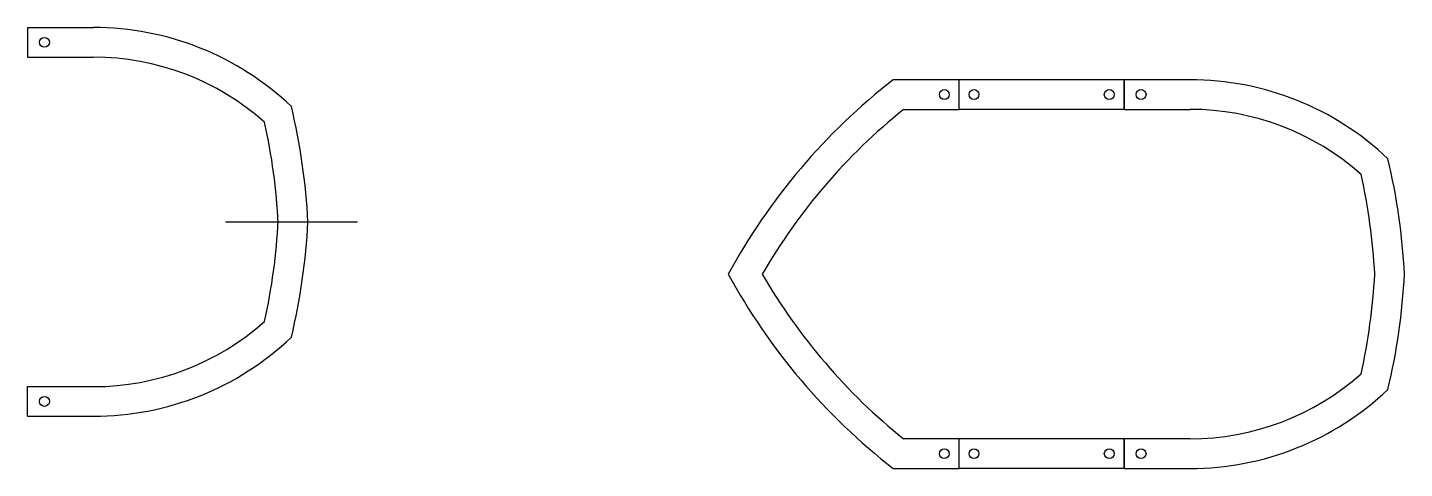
# Model space of a CAD drawing. Header units: millimetres. Extents: x -212 to 206, y 89 to 223.
import ezdxf

# ---------------------------------------------------------------- set-up
doc = ezdxf.new("R2010")
doc.units = ezdxf.units.MM
for name, color, linetype in [('B-PART13118', 7, 'Continuous'), ('B-PART1BASE2118', 7, 'Continuous'), ('Default', 7, 'Continuous'), ('F-PART1BASE', 7, 'Continuous'), ('M-PART1', 7, 'Continuous')]:
    doc.layers.add(name, color=color, linetype=linetype)

# ---------------------------------------------------------------- blocks, each defined once
blk = doc.blocks.new('SE')
at = {"layer": 'M-PART1', "color": 7, "linetype": 'Continuous'}
for p, q in [((120.66, 98.12), (70.66, 98.12)), ((70.66, 89.12), (70.66, 98.12)), ((120.66, 89.12), (120.66, 98.12)), ((120.66, 89.12), (70.66, 89.12))]:
    blk.add_line(p, q, dxfattribs=at)
for centre in [(75.16, 93.62), (116.16, 93.62)]:
    blk.add_circle(centre, 1.5, dxfattribs=at)
blk = doc.blocks.new('SE1')
at = {"layer": 'F-PART1BASE', "color": 7, "linetype": 'Continuous'}
for p, q in [((70.66, 207.12), (50.66, 207.12)), ((70.66, 198.12), (70.66, 207.12)), ((53.79, 198.12), (70.66, 198.12)), ((70.66, 98.12), (53.79, 98.12)), ((70.66, 89.12), (70.66, 98.12)), ((50.66, 89.12), (70.66, 89.12))]:
    blk.add_line(p, q, dxfattribs=at)
for centre in [(66.16, 202.62), (66.16, 93.62)]:
    blk.add_circle(centre, 1.5, dxfattribs=at)
for centre, radius, start, end in [((166.63, 58.15), 188.78, 127.9006, 151.5397), ((166.63, 58.15), 179.78, 128.8748, 149.9732), ((166.63, 238.08), 188.78, 208.4603, 232.0994), ((166.63, 238.08), 179.78, 210.0268, 231.1252)]:
    blk.add_arc(centre, radius, start, end, dxfattribs=at)
blk = doc.blocks.new('SE2')
at = {"layer": 'M-PART1', "color": 7, "linetype": 'Continuous'}
for p, q in [((120.66, 207.12), (70.66, 207.12)), ((70.66, 198.12), (70.66, 207.12)), ((120.66, 198.12), (120.66, 207.12)), ((120.66, 198.12), (70.66, 198.12))]:
    blk.add_line(p, q, dxfattribs=at)
for centre in [(75.16, 202.62), (116.16, 202.62)]:
    blk.add_circle(centre, 1.5, dxfattribs=at)
blk = doc.blocks.new('SE3')
at = {"layer": 'B-PART13118', "color": 7, "linetype": 'Continuous'}
for p, q in [((140.66, 207.12), (120.66, 207.12)), ((120.66, 207.12), (120.66, 198.12)), ((120.66, 198.12), (140.66, 198.12)), ((140.66, 98.12), (120.66, 98.12)), ((120.66, 98.12), (120.66, 89.12)), ((120.66, 89.12), (140.66, 89.12))]:
    blk.add_line(p, q, dxfattribs=at)
for centre in [(125.8, 202.62), (125.8, 93.62)]:
    blk.add_circle(centre, 1.5, dxfattribs=at)
for centre, radius, start, end in [((140.66, 120.12), 87, 46.3972, 90), ((140.66, 120.12), 78, 48.3356, 90), ((11.43, 138.23), 194.48, 2.9148, 13.3454), ((11.43, 138.23), 185.48, 3.0564, 12.5046), ((11.43, 158.01), 185.48, 347.4954, 356.9436), ((11.43, 158.01), 194.48, 346.6546, 357.0852), ((140.66, 176.12), 78, 270, 311.6644), ((140.66, 176.12), 87, 270, 313.6028)]:
    blk.add_arc(centre, radius, start, end, dxfattribs=at)
blk = doc.blocks.new('SE4')
at = {"layer": 'B-PART1BASE2118', "color": 7, "linetype": 'Continuous'}
for p, q in [((-211.8, 222.97), (-191.8, 222.97)), ((-211.8, 222.97), (-191.8, 222.97)), ((-211.8, 222.97), (-211.8, 213.97)), ((-211.8, 213.97), (-191.8, 213.97)), ((-211.8, 213.97), (-191.8, 213.97)), ((-151.8, 163.97), (-111.8, 163.97)), ((-151.8, 163.97), (-111.8, 163.97)), ((-151.8, 163.97), (-111.8, 163.97)), ((-151.8, 163.97), (-111.8, 163.97)), ((-131.8, 163.97), (-131.58, 163.97)), ((-131.8, 163.97), (-131.58, 163.97)), ((-131.8, 163.97), (-121.8, 163.97)), ((-131.8, 163.97), (-121.8, 163.97)), ((-211.8, 113.97), (-191.8, 113.97)), ((-211.8, 113.97), (-191.8, 113.97)), ((-211.8, 104.97), (-211.8, 113.97)), ((-211.8, 104.97), (-191.8, 104.97)), ((-211.8, 104.97), (-191.8, 104.97))]:
    blk.add_line(p, q, dxfattribs=at)
for centre in [(-206.66, 218.47), (-206.66, 109.47)]:
    blk.add_circle(centre, 1.5, dxfattribs=at)
for centre, radius, start, end in [((-191.8, 135.97), 87, 46.3972, 90), ((-191.8, 135.97), 78, 48.3356, 90), ((-321.02, 154.08), 194.48, 2.9148, 13.3454), ((-321.02, 154.08), 185.48, 2.9148, 12.5046), ((-321.02, 173.86), 185.48, 347.4954, 357.0852), ((-321.02, 173.86), 194.48, 346.6546, 357.0852), ((-191.8, 191.97), 78, 270, 311.6644), ((-191.8, 191.97), 87, 270, 313.6028)]:
    blk.add_arc(centre, radius, start, end, dxfattribs=at)

msp = doc.modelspace()

# ---------------------------------------------------------------- block references
at = {"layer": 'Default'}
for name in ['SE4', 'SE1', 'SE2', 'SE3', 'SE']:
    msp.add_blockref(name, (0, 0), dxfattribs=at)

doc.saveas('drawing.dxf')
